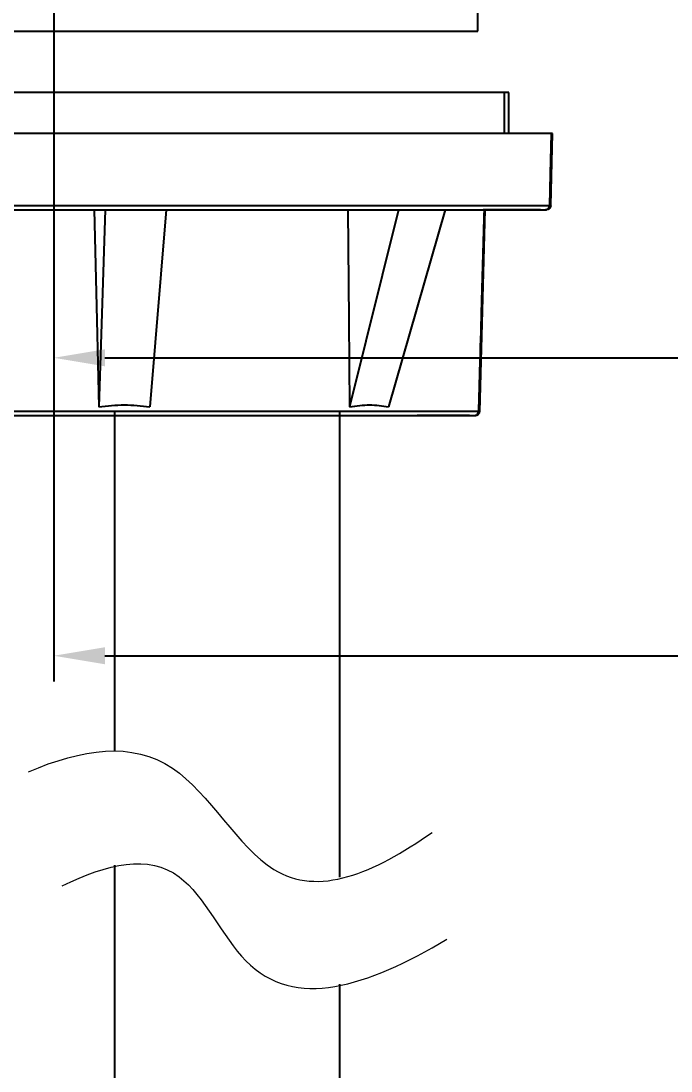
# Model space of a CAD drawing. Header units: millimetres. Extents: x 1261 to 1854, y -639 to -219.
# Drawn here: x 1402.3 to 1434, y -536.2 to -484.9 of the extents above; entities that cross this region are included whole.
import ezdxf

# ---------------------------------------------------------------- set-up
doc = ezdxf.new("R2010")
doc.units = ezdxf.units.MM
doc.header["$LTSCALE"] = 0.1
doc.linetypes.add('CENTERX2', pattern=[101.6, 63.5, -12.7, 12.7, -12.7])
doc.layers.get('0').update_dxf_attribs({"lineweight": 13})
doc.layers.add('CENTER', color=1, linetype='CENTERX2')
doc.layers.add('DIM', color=3, linetype='Continuous', lineweight=9)
doc.styles.get("Standard").update_dxf_attribs({"font": 'arial.ttf'})
doc.dimstyles.new('ISO-25', dxfattribs={"dimtxt": 2.5, "dimasz": 2.5, "dimexe": 1.25, "dimexo": 0.625, "dimtad": 1, "dimtxsty": 'Standard', "dimcen": 2.5, "dimadec": 0, "dimazin": 0, "dimtfac": 1, "dimtmove": 0, "dimatfit": 3, "dimfxl": 0, "dimarcsym": 0})

# ---------------------------------------------------------------- blocks, each defined once
blk = doc.blocks.new('*D19')
at = {"layer": 'Defpoints', "color": 0}
for p in [(1508.832, -433.412), (1403.894, -484.426), (1508.832, -501.382)]:
    blk.add_point(p, dxfattribs=at)
at = {"layer": 'DIM', "color": 3, "linetype": 'ByBlock', "lineweight": -2}
for p, q in [((1508.832, -434.037), (1508.832, -502.632)), ((1403.894, -485.051), (1403.894, -502.632)), ((1406.394, -501.382), (1506.332, -501.382))]:
    blk.add_line(p, q, dxfattribs=at)
at = {"layer": 'DIM', "color": 3}
for points in [[(1406.394, -500.965), (1406.394, -501.799), (1403.894, -501.382)], [(1506.332, -500.965), (1506.332, -501.799), (1508.832, -501.382)]]:
    blk.add_solid(points, dxfattribs=at)
at = {"layer": 'DIM', "color": 3, "insert": (1456.363, -497.752), "char_height": 5, "attachment_point": 5}
blk.add_mtext('104,9', dxfattribs=at)
blk = doc.blocks.new('*D20')
at = {"layer": 'Defpoints', "color": 0}
for p in [(1403.894, -484.426), (1522.502, -484.426), (1522.502, -515.941)]:
    blk.add_point(p, dxfattribs=at)
at = {"layer": 'DIM', "color": 3, "linetype": 'ByBlock', "lineweight": -2}
for p, q in [((1403.894, -485.051), (1403.894, -517.191)), ((1522.502, -485.051), (1522.502, -517.191)), ((1406.394, -515.941), (1520.002, -515.941))]:
    blk.add_line(p, q, dxfattribs=at)
at = {"layer": 'DIM', "color": 3}
for points in [[(1406.394, -515.524), (1406.394, -516.358), (1403.894, -515.941)], [(1520.002, -515.524), (1520.002, -516.358), (1522.502, -515.941)]]:
    blk.add_solid(points, dxfattribs=at)
at = {"layer": 'DIM', "color": 3, "insert": (1463.198, -512.311), "char_height": 5, "attachment_point": 5}
blk.add_mtext('118,6', dxfattribs=at)
blk = doc.blocks.new('*D24')
at = {"layer": 'Defpoints', "color": 0}
for p in [(1403.894, -367.966), (1504.018, -415.445), (1440.663, -462.057), (1522.502, -484.426), (1403.894, -510.787)]:
    blk.add_point(p, dxfattribs=at)
at = {"layer": 'DIM', "color": 3, "linetype": 'ByBlock', "lineweight": -2}
blk.add_arc((1403.894, -41.776), 421.886, 270.33952, 284.66051, dxfattribs=at)
at = {"layer": 'DIM', "color": 3}
for points in [[(1510.563, -449.524), (1510.776, -450.33), (1513.086, -449.287)], [(1406.395, -464.072), (1406.392, -463.238), (1403.894, -463.663)]]:
    blk.add_solid(points, dxfattribs=at)
at = {"layer": 'DIM', "color": 3, "insert": (1458.546, -456.903), "char_height": 5, "attachment_point": 5, "rotation": 7.5}
blk.add_mtext('15°', dxfattribs=at)
blk = doc.blocks.new('*D26')
at = {"layer": 'Defpoints', "color": 0}
for p in [(1403.894, -367.966), (1389.84, -385.919), (1376.617, -431.218), (1399.449, -493.949), (1403.894, -510.787)]:
    blk.add_point(p, dxfattribs=at)
at = {"layer": 'DIM', "color": 3, "linetype": 'ByBlock', "lineweight": -2}
blk.add_line((1376.403, -430.63), (1362.061, -391.227), dxfattribs=at)
blk.add_arc((1403.894, -506.16), 121.059, 91.18324, 108.81676, dxfattribs=at)
at = {"layer": 'DIM', "color": 3}
for points in [[(1401.389, -384.71), (1401.398, -385.543), (1403.894, -385.1)], [(1364.985, -391.963), (1364.708, -391.178), (1362.489, -392.401)]]:
    blk.add_solid(points, dxfattribs=at)
at = {"layer": 'DIM', "color": 3, "insert": (1382.32, -383.81), "char_height": 5, "attachment_point": 5, "rotation": 10}
blk.add_mtext('20°', dxfattribs=at)

msp = doc.modelspace()

# ---------------------------------------------------------------- linework, layer by layer
at = {"color": 7, "linetype": 'Continuous', "lineweight": 25}
for p, q in [((1424.587, -485.426), (1424.587, -484.426)), ((1382.587, -485.426), (1424.587, -485.426)), ((1403.987, -488.426), (1378.133, -488.426)), ((1425.902, -488.426), (1403.987, -488.426)), ((1425.902, -490.426), (1425.902, -488.426)), ((1426.109, -488.426), (1425.902, -488.426)), ((1426.109, -490.426), (1426.109, -488.426)), ((1428.182, -490.426), (1376.387, -490.426)), ((1428.153, -493.949), (1428.245, -490.426)), ((1428.153, -493.949), (1428.245, -490.426)), ((1376.479, -493.949), (1428.089, -493.949)), ((1376.68, -494.145), (1427.914, -494.145)), ((1406.398, -494.145), (1406.091, -503.772)), ((1409.383, -494.145), (1408.576, -503.772)), ((1420.715, -494.145), (1418.338, -503.772)), ((1422.995, -494.145), (1420.236, -503.772)), ((1424.686, -504.002), (1424.953, -494.145)), ((1424.686, -504.003), (1424.953, -494.145)), ((1427.65, -494.145), (1424.85, -494.145)), ((1383.252, -503.997), (1424.627, -503.997)), ((1383.599, -504.195), (1424.45, -504.195)), ((1406.86, -503.997), (1406.86, -520.601)), ((1417.86, -526.764), (1417.86, -503.997)), ((1424.184, -504.195), (1421.633, -504.195)), ((1406.86, -526.18), (1406.86, -549.761)), ((1417.86, -549.761), (1417.86, -531.993))]:
    msp.add_line(p, q, dxfattribs=at)
at = {"color": 7, "linetype": 'Continuous', "lineweight": 25, "flags": 128}
for points in [[(1428.182, -490.426), (1428.13, -492.399), (1428.089, -493.949)], [(1405.863, -494.145), (1405.991, -499.536), (1406.091, -503.772)], [(1418.248, -494.145), (1418.298, -499.536), (1418.338, -503.772)], [(1427.65, -494.145), (1427.709, -494.145), (1427.766, -494.145), (1427.818, -494.145), (1427.863, -494.145), (1427.901, -494.145), (1427.929, -494.145), (1427.946, -494.145), (1427.952, -494.145)], [(1420.955, -504.195), (1421.015, -504.195), (1421.084, -504.195), (1421.161, -504.195), (1421.247, -504.195), (1421.338, -504.195), (1421.433, -504.195), (1421.532, -504.195), (1421.633, -504.195)], [(1424.184, -504.195), (1424.26, -504.195), (1424.332, -504.195), (1424.394, -504.195), (1424.442, -504.195), (1424.473, -504.195), (1424.476, -504.195)], [(1424.45, -504.195), (1424.477, -504.195), (1424.485, -504.195)]]:
    msp.add_lwpolyline(points, dxfattribs=at)
at = {"color": 7, "linetype": 'Continuous', "lineweight": 25}
msp.add_arc((1427.901, -493.956), 0.189, 273.9938, 2.2351, dxfattribs=at)
for points, knots in [([(1428.245, -490.426), (1428.242, -490.426), (1428.237, -490.426), (1428.2, -490.426), (1428.182, -490.426)], [0, 0, 0, 0, 0.500209, 1, 1, 1, 1]), ([(1428.153, -493.949), (1428.149, -493.975), (1428.142, -494.027), (1428.095, -494.091), (1428.029, -494.136), (1427.978, -494.142), (1427.952, -494.145)], [0, 0, 0, 0, 0.25, 0.500003, 0.750003, 1, 1, 1, 1]), ([(1428.089, -493.949), (1428.108, -493.949), (1428.144, -493.95), (1428.15, -493.949), (1428.153, -493.949)], [0, 0, 0, 0, 0.500001, 1, 1, 1, 1]), ([(1424.896, -494.145), (1424.854, -495.674), (1424.787, -498.133), (1424.706, -501.139), (1424.66, -502.801), (1424.638, -503.592), (1424.631, -503.87), (1424.628, -503.963), (1424.627, -503.997)], [0, 0, 0, 0, 0.46565, 0.748626, 0.915306, 0.971805, 0.98944, 1, 1, 1, 1]), ([(1427.914, -494.145), (1427.925, -494.145), (1427.947, -494.145), (1427.95, -494.145), (1427.952, -494.145)], [0, 0, 0, 0, 0.5, 1, 1, 1, 1]), ([(1406.091, -503.772), (1406.508, -503.729), (1407.341, -503.642), (1408.165, -503.729), (1408.576, -503.772)], [0, 0, 0, 0, 0.5, 1, 1, 1, 1]), ([(1418.338, -503.772), (1418.666, -503.729), (1419.321, -503.642), (1419.931, -503.729), (1420.236, -503.772)], [0, 0, 0, 0, 0.5, 1, 1, 1, 1]), ([(1424.45, -504.195), (1424.473, -504.192), (1424.519, -504.186), (1424.577, -504.14), (1424.618, -504.075), (1424.624, -504.023), (1424.627, -503.997)], [0, 0, 0, 0, 0.250003, 0.500002, 0.749999, 1, 1, 1, 1]), ([(1424.474, -504.195), (1424.478, -504.195), (1424.484, -504.195), (1424.485, -504.195), (1424.485, -504.195), (1424.486, -504.195), (1424.487, -504.195), (1424.488, -504.195), (1424.496, -504.195), (1424.515, -504.193), (1424.548, -504.186), (1424.589, -504.169), (1424.635, -504.133), (1424.671, -504.078), (1424.689, -504.029), (1424.685, -504.002), (1424.685, -503.999)], [0, 0, 0, 0, 0.092529, 0.131434, 0.15966, 0.165844, 0.168556, 0.171338, 0.177753, 0.236591, 0.319175, 0.449407, 0.598315, 0.783085, 0.976996, 1, 1, 1, 1])]:
    msp.add_open_spline(points, degree=3, knots=knots, dxfattribs=at)
at = {"color": 8, "linetype": 'Continuous', "lineweight": 25}
msp.add_open_spline([(1424.685, -503.999), (1424.683, -503.999), (1424.679, -503.998), (1424.645, -503.998), (1424.627, -503.997)], degree=3, knots=[0, 0, 0, 0, 0.486148, 1, 1, 1, 1], dxfattribs=at)
at = {"color": 1}
for points, knots in [([(1402.652, -521.609), (1405.276, -520.502), (1409.929, -519.73), (1414.684, -528.649), (1419.504, -526.576), (1422.363, -524.573)], [5.199484, 5.199484, 5.199484, 5.199484, 12.895183, 19.886137, 28.694134, 28.694134, 28.694134, 28.694134]), ([(1404.311, -527.189), (1406.514, -526.1), (1410.167, -525.225), (1413.97, -533.858), (1419.197, -532.096), (1423.083, -529.793)], [3.870352, 3.870352, 3.870352, 3.870352, 10.26104, 15.488261, 26.419151, 26.419151, 26.419151, 26.419151])]:
    msp.add_open_spline(points, degree=3, knots=knots, dxfattribs=at)
at = {"layer": 'CENTER'}
msp.add_line((1403.894, -367.966), (1403.894, -510.787), dxfattribs=at)

# ---------------------------------------------------------------- dimensions: what is measured, and where the dimension line sits
at = {"layer": 'DIM', "color": 7}
for base, line2, picture, middle in [((1389.84, -385.919), ((1376.617, -431.218), (1399.449, -493.949)), '*D26', (1382.32, -383.81)), ((1440.663, -462.057), ((1522.502, -484.426), (1504.018, -415.445)), '*D24', (1458.546, -456.903))]:
    dim = msp.add_angular_dim_2l(base=base, line1=((1403.894, -367.966), (1403.894, -510.787)), line2=line2, dimstyle='ISO-25', override={"dimtxt": 5, "dimdec": 1, "dimcen": 5, "dimclrd": 3, "dimclre": 3, "dimclrt": 3, "dimtdec": 1, "dimfxl": 1.25, "dimtfill": 1, "dimarcsym": 1}, dxfattribs=at)
    dim.commit()
    dim.dimension.update_dxf_attribs({"geometry": picture, "text_midpoint": middle})
for base, p2, picture, middle in [((1508.832, -501.382), (1508.832, -433.412), '*D19', (1456.363, -497.752)), ((1522.502, -515.941), (1522.502, -484.426), '*D20', (1463.198, -512.311))]:
    dim = msp.add_linear_dim(base=base, p1=(1403.894, -484.426), p2=p2, dimstyle='ISO-25', override={"dimtxt": 5, "dimdec": 1, "dimcen": 5, "dimclrd": 3, "dimclre": 3, "dimclrt": 3, "dimtdec": 1, "dimfxl": 1.25, "dimtfill": 1, "dimarcsym": 1}, dxfattribs=at)
    dim.commit()
    dim.dimension.update_dxf_attribs({"geometry": picture, "text_midpoint": middle})

doc.saveas('drawing.dxf')
